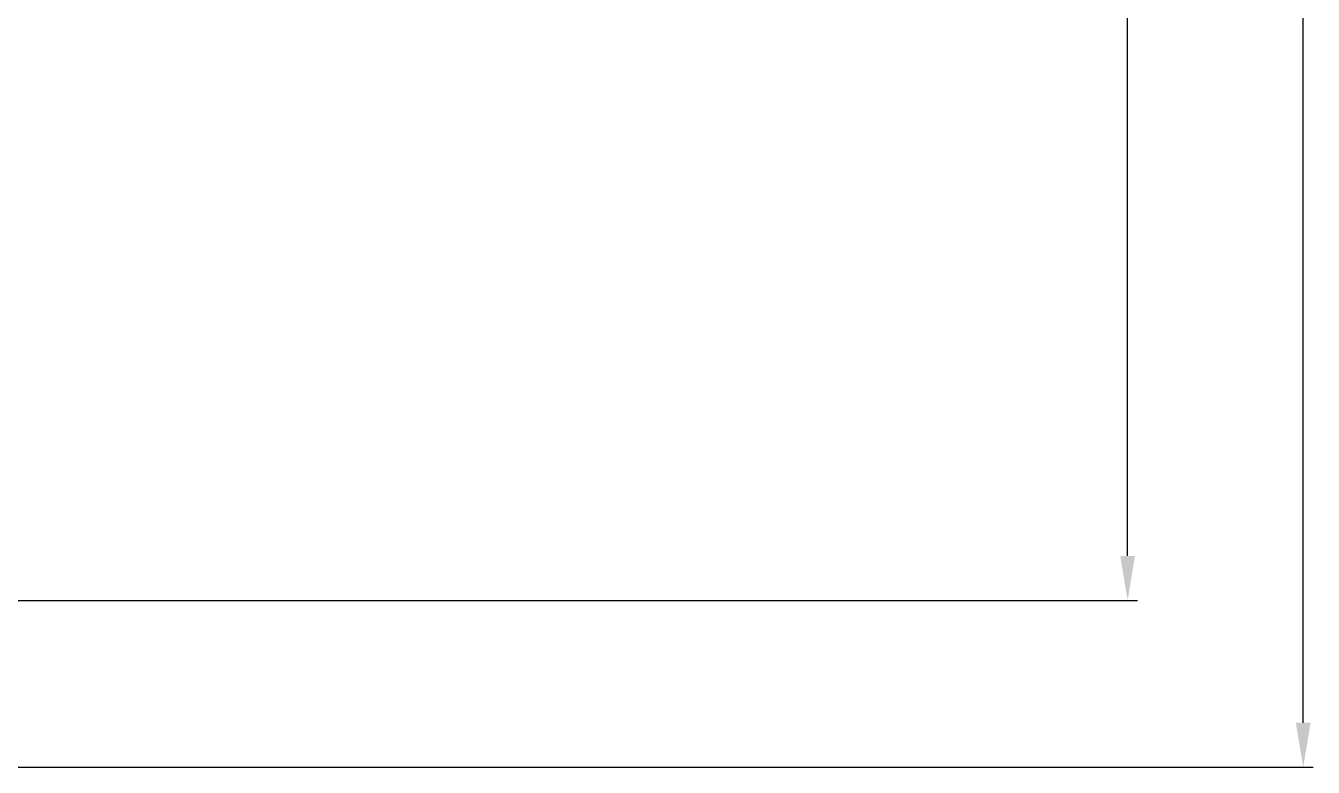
# Model space of a CAD drawing. Header units: millimetres. Extents: x -129 to 171, y -129 to 202.
# Drawn here: x 135.88 to 159.05, y 11.12 to 24.45 of the extents above; entities that cross this region are included whole.
import ezdxf

# ---------------------------------------------------------------- set-up
doc = ezdxf.new("R2010")
doc.units = ezdxf.units.MM
doc.header["$MEASUREMENT"] = 0
doc.layers.add('Dimenisuni corp 1', color=11, linetype='Continuous', plot=False)
doc.styles.get("Standard").update_dxf_attribs({"font": 'arial.ttf'})
doc.dimstyles.get("Standard").update_dxf_attribs({"dimtxt": 0.18, "dimasz": 0.18, "dimexe": 0.18, "dimexo": 0.0625, "dimgap": 0.09, "dimtad": 0, "dimtih": 1, "dimtoh": 1, "dimdec": 4, "dimzin": 0, "dimdsep": 46, "dimtxsty": 'Standard', "dimcen": 0.09, "dimadec": 0, "dimazin": 0, "dimtfac": 1, "dimtdec": 4, "dimtofl": 0, "dimtmove": 0, "dimatfit": 3, "dimfxl": 1, "dimtolj": 1, "dimtzin": 0, "dimarcsym": 0})

# ---------------------------------------------------------------- blocks, each defined once
blk = doc.blocks.new('*D316')
at = {"layer": 'Defpoints', "color": 0, "transparency": 16777216}
for p in [(146.8765181081305, 133.5513269094025), (170.984959392468, 133.5513269094025), (146.8765181081306, 16.5513269094024)]:
    blk.add_point(p, dxfattribs=at)
at = {"layer": 'Dimenisuni corp 1', "color": 1, "lineweight": -2, "transparency": 16777216}
for p, q in [((146.9390181081305, 133.5513269094025), (171.164959392468, 133.5513269094025)), ((170.984959392468, 132.7513269094025), (170.984959392468, 77.94521504037105)), ((170.984959392468, 17.35132690940241), (170.984959392468, 72.15743877843381)), ((146.9390181081306, 16.5513269094024), (171.164959392468, 16.55132690940241))]:
    blk.add_line(p, q, dxfattribs=at)
at = {"layer": 'Dimenisuni corp 1', "color": 1, "transparency": 16777216}
for points in [[(170.8516260591347, 132.7513269094025), (171.1182927258013, 132.7513269094025), (170.984959392468, 133.5513269094025)], [(170.8516260591347, 17.35132690940241), (171.1182927258014, 17.35132690940241), (170.984959392468, 16.55132690940241)]]:
    blk.add_solid(points, dxfattribs=at)
at = {"layer": 'Dimenisuni corp 1', "color": 0, "transparency": 16777216, "insert": (170.984959392468, 75.05132690940236), "char_height": 1, "attachment_point": 5, "rotation": 90}
blk.add_mtext('\\A1;117,0000', dxfattribs=at)
blk = doc.blocks.new('*D317')
at = {"layer": 'Defpoints', "color": 0, "transparency": 16777216}
for p in [(146.8765181081305, 133.5513269094025), (174.145360137491, 133.5513269094025), (146.8765181081304, 13.55132690940248)]:
    blk.add_point(p, dxfattribs=at)
at = {"layer": 'Dimenisuni corp 1', "color": 1, "lineweight": -2, "transparency": 16777216}
for p, q in [((146.9390181081305, 133.5513269094025), (174.325360137491, 133.5513269094025)), ((174.145360137491, 132.7513269094025), (174.145360137491, 76.4452150403711)), ((174.145360137491, 14.35132690940249), (174.145360137491, 70.65743877843386)), ((146.9390181081304, 13.55132690940248), (174.325360137491, 13.55132690940249))]:
    blk.add_line(p, q, dxfattribs=at)
at = {"layer": 'Dimenisuni corp 1', "color": 1, "transparency": 16777216}
for points in [[(174.0120268041576, 132.7513269094025), (174.2786934708243, 132.7513269094025), (174.145360137491, 133.5513269094025)], [(174.0120268041577, 14.35132690940249), (174.2786934708243, 14.35132690940249), (174.145360137491, 13.55132690940249)]]:
    blk.add_solid(points, dxfattribs=at)
at = {"layer": 'Dimenisuni corp 1', "color": 0, "transparency": 16777216, "insert": (174.145360137491, 73.5513269094024), "char_height": 1, "attachment_point": 5, "rotation": 90}
blk.add_mtext('\\A1;120,0000', dxfattribs=at)
blk = doc.blocks.new('A$Ca0c041a6')
at = {"layer": 'Dimenisuni corp 1'}
for base, p1, picture, middle in [((135.7082652112346, 51.30000000000028), (111.5998239268971, -65.69999999999979), '*D316', (135.7082652112346, -7.199999999999818)), ((138.8686659562576, 51.30000000000028), (111.599823926897, -68.6999999999997), '*D317', (138.8686659562576, -8.699999999999775))]:
    dim = blk.add_linear_dim(base=base, p1=p1, p2=(111.5998239268971, 51.30000000000022), angle=90, dimstyle='Standard', dxfattribs=at)
    dim.commit()
    dim.dimension.update_dxf_attribs({"geometry": picture, "text_midpoint": middle, "insert": (-35.2766941812334, -82.25132690940218)})

msp = doc.modelspace()

# ---------------------------------------------------------------- block references
msp.add_blockref('A$Ca0c041a6', (20.00521919834317, 79.82216798985236))

doc.saveas('drawing.dxf')
